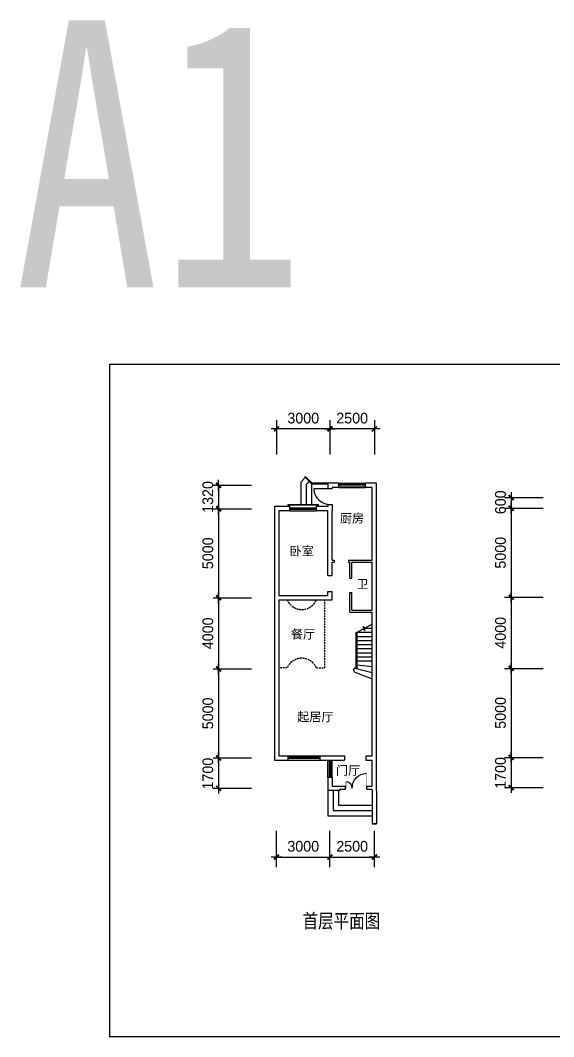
# Model space of a CAD drawing. Extents: x -295429 to -173791, y -143327 to -40994.
# Drawn here: x -295429 to -265457, y -98113 to -40994 of the extents above; entities that cross this region are included whole.
import ezdxf
from ezdxf.enums import TextEntityAlignment as Align

# ---------------------------------------------------------------- set-up
doc = ezdxf.new("R2010")
doc.units = 0
doc.header["$LTSCALE"] = 1000
doc.header["$MEASUREMENT"] = 0
doc.header["$PDMODE"] = 2
doc.linetypes.add('DASHED', pattern=[0.75, 0.5, -0.25])
doc.layers.get('0').update_dxf_attribs({"linetype": 'CONTINUOUS'})
doc.layers.get('DEFPOINTS').update_dxf_attribs({"linetype": 'CONTINUOUS'})
for name, color, linetype in [('AXIS', 3, 'CONTINUOUS'), ('PLN-TEXT', 7, 'CONTINUOUS'), ('PUB_DIM', 3, 'CONTINUOUS'), ('PUB_TITLE', 4, 'CONTINUOUS'), ('STAIR', 4, 'CONTINUOUS'), ('WALL', 255, 'CONTINUOUS'), ('WINDOW', 2, 'CONTINUOUS'), ('WINDOW_TEXT', 7, 'CONTINUOUS')]:
    doc.layers.add(name, color=color, linetype=linetype)
doc.styles.add('-宋体', font='', dxfattribs={"width": 0.8})
doc.styles.add('_HZTXT', font='')
doc.styles.add('DIM_FONT', font='rt.shx', dxfattribs={"width": 0.8, "bigfont": 'jd.shx'})
doc.styles.add('SIMPLEX', font='SIMPLEX.SHX')
doc.styles.get("Standard").update_dxf_attribs({"font": 'rt.shx', "bigfont": 'bigfont.shx'})
doc.styles.get('-宋体').set_extended_font_data('SimSun')
doc.styles.get('_HZTXT').set_extended_font_data('SimSun')
doc.dimstyles.new('AXIS200', dxfattribs={"dimscale": 2, "dimtxt": 300, "dimasz": 1, "dimexe": 250, "dimexo": 300, "dimgap": 150, "dimtad": 1, "dimdec": 0, "dimzin": 0, "dimdsep": 46, "dimtxsty": 'DIM_FONT', "dimblk": '_DIMX', "dimblk1": '_DIMX', "dimblk2": '_DIMX', "dimcen": 0.09, "dimdle": 30, "dimse1": 1, "dimse2": 1, "dimclrd": 256, "dimclre": 256, "dimclrt": 7, "dimadec": 0, "dimazin": 0, "dimtfac": 1, "dimtdec": 0, "dimtix": 1, "dimtmove": 2, "dimatfit": 3, "dimldrblk": '_DIMX', "dimfxl": 1, "dimtolj": 1, "dimtzin": 0, "dimarcsym": 0})

# ---------------------------------------------------------------- blocks, each defined once
blk = doc.blocks.new('_WBLK')
for p, q in [((-0.5, 0.5), (0.5, 0.5)), ((0.5, 0.167), (-0.5, 0.167)), ((0.5, -0.167), (-0.5, -0.167)), ((-0.5, -0.5), (0.5, -0.5))]:
    blk.add_line(p, q)
at = {"layer": 'WINDOW_TEXT', "style": 'SIMPLEX', "flags": 9}
blk.add_attdef('A', text='', height=1, dxfattribs=at).set_placement((0, 1.5), align=Align.MIDDLE)
blk = doc.blocks.new('M_A17ORW')
at = {"const_width": 0.02}
for points in [[(-0.481, -0.001), (-0.481, -0.308)], [(0.481, 0.001), (0.481, -0.691)]]:
    blk.add_lwpolyline(points, dxfattribs=at)
for centre, radius, start, end in [((-0.501, -0.003), 0.307, 274.2492, 0.2101), ((0.505, 0.002), 0.699, 180.2762, 268.0603)]:
    blk.add_arc(centre, radius, start, end)
blk = doc.blocks.new('M_B15SGY')
at = {"linetype": 'Continuous'}
for p, q in [((-0.5, 0.5), (0.5, 0.5)), ((0.5, 0.167), (-0.5, 0.167)), ((0.5, -0.167), (-0.5, -0.167))]:
    blk.add_line(p, q, dxfattribs=at)
blk = doc.blocks.new('M_A2ZXL')
blk.add_line((-0.472, 0), (-0.472, -1))
blk.add_arc((-0.5, 0), 1, 271.62314, 0)
blk = doc.blocks.new('_DIMX')
blk.add_line((-150, 0), (150, 0))
at = {"const_width": 50}
blk.add_lwpolyline([(-70, -70), (70, 70)], dxfattribs=at)
blk = doc.blocks.new('*D6')
at = {"layer": 'DEFPOINTS', "color": 0, "transparency": 16777216}
for p in [(-278031, -63954), (-278031, -64954), (-275531, -64954)]:
    blk.add_point(p, dxfattribs=at)
at = {"layer": 'PUB_DIM', "lineweight": -2, "transparency": 16777216}
for p, q in [((-278033, -63954), (-278035, -63954)), ((-275531, -63954), (-278031, -63954)), ((-275529, -63954), (-275527, -63954))]:
    blk.add_line(p, q, dxfattribs=at)
at = {"layer": 'PUB_DIM', "lineweight": -2, "transparency": 16777216, "xscale": 2, "yscale": 2, "zscale": 2}
blk.add_blockref('_DIMX', (-278031, -63954), dxfattribs=at)
at = {"layer": 'PUB_DIM', "lineweight": -2, "transparency": 16777216, "xscale": 2, "yscale": 2, "zscale": 2, "rotation": 180}
blk.add_blockref('_DIMX', (-275531, -63954), dxfattribs=at)
at = {"layer": 'PUB_DIM', "color": 7, "transparency": 16777216, "insert": (-276781, -63354), "char_height": 600, "attachment_point": 5}
blk.add_mtext('\\A1;2500', dxfattribs=at)
blk = doc.blocks.new('*D7')
at = {"layer": 'DEFPOINTS', "color": 0, "transparency": 16777216}
for p in [(-281031, -63954), (-281031, -64954), (-278031, -64954)]:
    blk.add_point(p, dxfattribs=at)
at = {"layer": 'PUB_DIM', "lineweight": -2, "transparency": 16777216}
blk.add_line((-278033, -63954), (-281029, -63954), dxfattribs=at)
at = {"layer": 'PUB_DIM', "lineweight": -2, "transparency": 16777216, "xscale": 2, "yscale": 2, "zscale": 2, "rotation": 180}
blk.add_blockref('_DIMX', (-281031, -63954), dxfattribs=at)
at = {"layer": 'PUB_DIM', "lineweight": -2, "transparency": 16777216, "xscale": 2, "yscale": 2, "zscale": 2}
blk.add_blockref('_DIMX', (-278031, -63954), dxfattribs=at)
at = {"layer": 'PUB_DIM', "color": 7, "transparency": 16777216, "insert": (-279531, -63354), "char_height": 600, "attachment_point": 5}
blk.add_mtext('\\A1;3000', dxfattribs=at)
blk = doc.blocks.new('*D8')
at = {"layer": 'DEFPOINTS', "color": 0, "transparency": 16777216}
for p in [(-283289, -67126), (-284289, -68446), (-283289, -68446)]:
    blk.add_point(p, dxfattribs=at)
at = {"layer": 'PUB_DIM', "lineweight": -2, "transparency": 16777216}
blk.add_line((-284289, -67128), (-284289, -68444), dxfattribs=at)
at = {"layer": 'PUB_DIM', "lineweight": -2, "transparency": 16777216, "xscale": 2, "yscale": 2, "zscale": 2}
for p, rotation in [((-284289, -67126), 90), ((-284289, -68446), 270)]:
    blk.add_blockref('_DIMX', p, dxfattribs=dict(at, rotation=rotation))
at = {"layer": 'PUB_DIM', "color": 7, "transparency": 16777216, "insert": (-284889, -67781), "char_height": 600, "attachment_point": 5, "rotation": 90}
blk.add_mtext('\\A1;1320', dxfattribs=at)
blk = doc.blocks.new('*D9')
at = {"layer": 'DEFPOINTS', "color": 0, "transparency": 16777216}
for p in [(-283289, -68446), (-284289, -73446), (-283289, -73446)]:
    blk.add_point(p, dxfattribs=at)
at = {"layer": 'PUB_DIM', "lineweight": -2, "transparency": 16777216}
blk.add_line((-284289, -68448), (-284289, -73444), dxfattribs=at)
at = {"layer": 'PUB_DIM', "lineweight": -2, "transparency": 16777216, "xscale": 2, "yscale": 2, "zscale": 2}
for p, rotation in [((-284289, -68446), 90), ((-284289, -73446), 270)]:
    blk.add_blockref('_DIMX', p, dxfattribs=dict(at, rotation=rotation))
at = {"layer": 'PUB_DIM', "color": 7, "transparency": 16777216, "insert": (-284889, -70946), "char_height": 600, "attachment_point": 5, "rotation": 90}
blk.add_mtext('\\A1;5000', dxfattribs=at)
blk = doc.blocks.new('*D10')
at = {"layer": 'DEFPOINTS', "color": 0, "transparency": 16777216}
for p in [(-283289, -73446), (-284289, -77446), (-283289, -77446)]:
    blk.add_point(p, dxfattribs=at)
at = {"layer": 'PUB_DIM', "lineweight": -2, "transparency": 16777216}
blk.add_line((-284289, -73448), (-284289, -77444), dxfattribs=at)
at = {"layer": 'PUB_DIM', "lineweight": -2, "transparency": 16777216, "xscale": 2, "yscale": 2, "zscale": 2}
for p, rotation in [((-284289, -73446), 90), ((-284289, -77446), 270)]:
    blk.add_blockref('_DIMX', p, dxfattribs=dict(at, rotation=rotation))
at = {"layer": 'PUB_DIM', "color": 7, "transparency": 16777216, "insert": (-284889, -75446), "char_height": 600, "attachment_point": 5, "rotation": 90}
blk.add_mtext('\\A1;4000', dxfattribs=at)
blk = doc.blocks.new('*D11')
at = {"layer": 'DEFPOINTS', "color": 0, "transparency": 16777216}
for p in [(-283289, -77446), (-284289, -82446), (-283289, -82446)]:
    blk.add_point(p, dxfattribs=at)
at = {"layer": 'PUB_DIM', "lineweight": -2, "transparency": 16777216}
blk.add_line((-284289, -77448), (-284289, -82444), dxfattribs=at)
at = {"layer": 'PUB_DIM', "lineweight": -2, "transparency": 16777216, "xscale": 2, "yscale": 2, "zscale": 2}
for p, rotation in [((-284289, -77446), 90), ((-284289, -82446), 270)]:
    blk.add_blockref('_DIMX', p, dxfattribs=dict(at, rotation=rotation))
at = {"layer": 'PUB_DIM', "color": 7, "transparency": 16777216, "insert": (-284889, -79946), "char_height": 600, "attachment_point": 5, "rotation": 90}
blk.add_mtext('\\A1;5000', dxfattribs=at)
blk = doc.blocks.new('*D12')
at = {"layer": 'DEFPOINTS', "color": 0, "transparency": 16777216}
for p in [(-283289, -82446), (-284289, -84146), (-283289, -84146)]:
    blk.add_point(p, dxfattribs=at)
at = {"layer": 'PUB_DIM', "lineweight": -2, "transparency": 16777216}
blk.add_line((-284289, -82448), (-284289, -84144), dxfattribs=at)
at = {"layer": 'PUB_DIM', "lineweight": -2, "transparency": 16777216, "xscale": 2, "yscale": 2, "zscale": 2}
for p, rotation in [((-284289, -82446), 90), ((-284289, -84146), 270)]:
    blk.add_blockref('_DIMX', p, dxfattribs=dict(at, rotation=rotation))
at = {"layer": 'PUB_DIM', "color": 7, "transparency": 16777216, "insert": (-284889, -83330), "char_height": 600, "attachment_point": 5, "rotation": 90}
blk.add_mtext('\\A1;1700', dxfattribs=at)
blk = doc.blocks.new('*D31')
at = {"layer": 'DEFPOINTS', "color": 0, "transparency": 16777216}
for p in [(-266845, -67816), (-267845, -68416), (-266845, -68416)]:
    blk.add_point(p, dxfattribs=at)
at = {"layer": 'PUB_DIM', "lineweight": -2, "transparency": 16777216}
for p, q in [((-267845, -67814), (-267845, -67812)), ((-267845, -67816), (-267845, -68416)), ((-267845, -68418), (-267845, -68420))]:
    blk.add_line(p, q, dxfattribs=at)
at = {"layer": 'PUB_DIM', "lineweight": -2, "transparency": 16777216, "xscale": 2, "yscale": 2, "zscale": 2}
for p, rotation in [((-267845, -67816), 270), ((-267845, -68416), 90)]:
    blk.add_blockref('_DIMX', p, dxfattribs=dict(at, rotation=rotation))
at = {"layer": 'PUB_DIM', "color": 7, "transparency": 16777216, "insert": (-268445, -68081), "char_height": 600, "attachment_point": 5, "rotation": 90}
blk.add_mtext('\\A1;600', dxfattribs=at)
blk = doc.blocks.new('*D32')
at = {"layer": 'DEFPOINTS', "color": 0, "transparency": 16777216}
for p in [(-266845, -68416), (-267845, -73416), (-266845, -73416)]:
    blk.add_point(p, dxfattribs=at)
at = {"layer": 'PUB_DIM', "lineweight": -2, "transparency": 16777216}
blk.add_line((-267845, -68418), (-267845, -73414), dxfattribs=at)
at = {"layer": 'PUB_DIM', "lineweight": -2, "transparency": 16777216, "xscale": 2, "yscale": 2, "zscale": 2}
for p, rotation in [((-267845, -68416), 90), ((-267845, -73416), 270)]:
    blk.add_blockref('_DIMX', p, dxfattribs=dict(at, rotation=rotation))
at = {"layer": 'PUB_DIM', "color": 7, "transparency": 16777216, "insert": (-268445, -70916), "char_height": 600, "attachment_point": 5, "rotation": 90}
blk.add_mtext('\\A1;5000', dxfattribs=at)
blk = doc.blocks.new('*D33')
at = {"layer": 'DEFPOINTS', "color": 0, "transparency": 16777216}
for p in [(-266845, -73416), (-267845, -77416), (-266845, -77416)]:
    blk.add_point(p, dxfattribs=at)
at = {"layer": 'PUB_DIM', "lineweight": -2, "transparency": 16777216}
blk.add_line((-267845, -73418), (-267845, -77414), dxfattribs=at)
at = {"layer": 'PUB_DIM', "lineweight": -2, "transparency": 16777216, "xscale": 2, "yscale": 2, "zscale": 2}
for p, rotation in [((-267845, -73416), 90), ((-267845, -77416), 270)]:
    blk.add_blockref('_DIMX', p, dxfattribs=dict(at, rotation=rotation))
at = {"layer": 'PUB_DIM', "color": 7, "transparency": 16777216, "insert": (-268445, -75416), "char_height": 600, "attachment_point": 5, "rotation": 90}
blk.add_mtext('\\A1;4000', dxfattribs=at)
blk = doc.blocks.new('*D34')
at = {"layer": 'DEFPOINTS', "color": 0, "transparency": 16777216}
for p in [(-266845, -77416), (-267845, -82416), (-266845, -82416)]:
    blk.add_point(p, dxfattribs=at)
at = {"layer": 'PUB_DIM', "lineweight": -2, "transparency": 16777216}
blk.add_line((-267845, -77418), (-267845, -82414), dxfattribs=at)
at = {"layer": 'PUB_DIM', "lineweight": -2, "transparency": 16777216, "xscale": 2, "yscale": 2, "zscale": 2}
for p, rotation in [((-267845, -77416), 90), ((-267845, -82416), 270)]:
    blk.add_blockref('_DIMX', p, dxfattribs=dict(at, rotation=rotation))
at = {"layer": 'PUB_DIM', "color": 7, "transparency": 16777216, "insert": (-268445, -79916), "char_height": 600, "attachment_point": 5, "rotation": 90}
blk.add_mtext('\\A1;5000', dxfattribs=at)
blk = doc.blocks.new('*D35')
at = {"layer": 'DEFPOINTS', "color": 0, "transparency": 16777216}
for p in [(-266845, -82414), (-267845, -84114), (-266845, -84114)]:
    blk.add_point(p, dxfattribs=at)
at = {"layer": 'PUB_DIM', "lineweight": -2, "transparency": 16777216}
blk.add_line((-267845, -82416), (-267845, -84112), dxfattribs=at)
at = {"layer": 'PUB_DIM', "lineweight": -2, "transparency": 16777216, "xscale": 2, "yscale": 2, "zscale": 2}
for p, rotation in [((-267845, -82414), 90), ((-267845, -84114), 270)]:
    blk.add_blockref('_DIMX', p, dxfattribs=dict(at, rotation=rotation))
at = {"layer": 'PUB_DIM', "color": 7, "transparency": 16777216, "insert": (-268445, -83291), "char_height": 600, "attachment_point": 5, "rotation": 90}
blk.add_mtext('\\A1;1700', dxfattribs=at)
blk = doc.blocks.new('*D83')
at = {"layer": 'DEFPOINTS', "color": 0, "transparency": 16777216}
for p in [(-281031, -87016), (-278031, -87016), (-278031, -88016)]:
    blk.add_point(p, dxfattribs=at)
at = {"layer": 'PUB_DIM', "lineweight": -2, "transparency": 16777216}
blk.add_line((-281029, -88016), (-278033, -88016), dxfattribs=at)
at = {"layer": 'PUB_DIM', "lineweight": -2, "transparency": 16777216, "xscale": 2, "yscale": 2, "zscale": 2, "rotation": 180}
blk.add_blockref('_DIMX', (-281031, -88016), dxfattribs=at)
at = {"layer": 'PUB_DIM', "lineweight": -2, "transparency": 16777216, "xscale": 2, "yscale": 2, "zscale": 2}
blk.add_blockref('_DIMX', (-278031, -88016), dxfattribs=at)
at = {"layer": 'PUB_DIM', "color": 7, "transparency": 16777216, "insert": (-279531, -87416), "char_height": 600, "attachment_point": 5}
blk.add_mtext('\\A1;3000', dxfattribs=at)
blk = doc.blocks.new('*D84')
at = {"layer": 'DEFPOINTS', "color": 0, "transparency": 16777216}
for p in [(-278031, -87016), (-275531, -87016), (-275531, -88016)]:
    blk.add_point(p, dxfattribs=at)
at = {"layer": 'PUB_DIM', "lineweight": -2, "transparency": 16777216}
for p, q in [((-278033, -88016), (-278035, -88016)), ((-278031, -88016), (-275531, -88016)), ((-275529, -88016), (-275527, -88016))]:
    blk.add_line(p, q, dxfattribs=at)
at = {"layer": 'PUB_DIM', "lineweight": -2, "transparency": 16777216, "xscale": 2, "yscale": 2, "zscale": 2}
blk.add_blockref('_DIMX', (-278031, -88016), dxfattribs=at)
at = {"layer": 'PUB_DIM', "lineweight": -2, "transparency": 16777216, "xscale": 2, "yscale": 2, "zscale": 2, "rotation": 180}
blk.add_blockref('_DIMX', (-275531, -88016), dxfattribs=at)
at = {"layer": 'PUB_DIM', "color": 7, "transparency": 16777216, "insert": (-276781, -87416), "char_height": 600, "attachment_point": 5}
blk.add_mtext('\\A1;2500', dxfattribs=at)

msp = doc.modelspace()

# ---------------------------------------------------------------- linework, layer by layer
for p, q in [((-277551.2, -85105.6), (-277550.7, -85106.1)), ((-277851.2, -85405.6), (-277850.7, -85406.1))]:
    msp.add_line(p, q)
at = {"layer": 'AXIS'}
for p, q in [((-281031.2, -63458.8), (-281031.2, -65396.3)), ((-278031.2, -63458.8), (-278031.2, -65396.3)), ((-275531.2, -63458.8), (-275531.2, -65396.3)), ((-284596.1, -67126.1), (-282429.4, -67126.1)), ((-268213.1, -67816.1), (-266041.9, -67816.1)), ((-284596.1, -68446.1), (-282429.4, -68446.1)), ((-268213.1, -68416.1), (-266041.9, -68416.1)), ((-284596.1, -73446.1), (-282429.4, -73446.1)), ((-268213.1, -73416.1), (-266041.9, -73416.1)), ((-284596.1, -77446.1), (-282429.4, -77446.1)), ((-268213.1, -77416.1), (-266041.9, -77416.1)), ((-284596.1, -82446.1), (-282429.4, -82446.1)), ((-268213.1, -82416.1), (-266041.9, -82416.1)), ((-284596.1, -84146.1), (-282429.4, -84146.1)), ((-268213.1, -84116.1), (-266041.9, -84116.1)), ((-281031.2, -88582.8), (-281031.2, -86553)), ((-278031.2, -88582.8), (-278031.2, -86553)), ((-275531.2, -88582.8), (-275531.2, -86553))]:
    msp.add_line(p, q, dxfattribs=at)
at = {"layer": 'PUB_TITLE'}
msp.add_lwpolyline([(-290398.8, -98112.6), (-290398.8, -60312.6), (-236938.8, -60312.6), (-236938.8, -98112.6)], close=True, dxfattribs=at)
at = {"layer": 'STAIR'}
for p, q in [((-279651.2, -66931.8), (-279413.3, -66693.9)), ((-279448.7, -66658.6), (-279413.3, -66623.2)), ((-279448.7, -66658.6), (-279051.2, -67056.1)), ((-279413.3, -66623.2), (-279030.5, -67006.1)), ((-279651.2, -68196.1), (-279651.2, -66931.8)), ((-279351.2, -67056.1), (-279201.2, -66906.1)), ((-279351.2, -68196.1), (-279351.2, -67056.1)), ((-278151.2, -67056.1), (-279051.2, -67056.1)), ((-279051.2, -68196.1), (-279051.2, -67056.1)), ((-278151.2, -67006.1), (-279030.5, -67006.1)), ((-276601.2, -75432.1), (-276154.4, -75198.7)), ((-276513, -75386.1), (-275651.2, -75386.1)), ((-276501.2, -77419.9), (-276501.2, -75379.9)), ((-276045.6, -75277.3), (-276156.7, -75064.6)), ((-276156.7, -75064.6), (-276048, -75143.1)), ((-276154.4, -75198.7), (-276045.6, -75277.3)), ((-276108.9, -75156.1), (-275651.2, -75156.1)), ((-276048, -75143.1), (-275651.2, -74935.8)), ((-276551.2, -77419.9), (-276551.2, -75406)), ((-276501.2, -75616.1), (-275651.2, -75616.1)), ((-276501.2, -75846.1), (-275651.2, -75846.1)), ((-276501.2, -76076.1), (-275651.2, -76076.1)), ((-276501.2, -76306.1), (-275651.2, -76306.1)), ((-276501.2, -76536.1), (-275651.2, -76536.1)), ((-276501.2, -76766.1), (-275651.2, -76766.1)), ((-276501.2, -76996.1), (-275651.2, -76996.1)), ((-276636, -77398.8), (-275651.2, -77644.3)), ((-276627.7, -77619.3), (-275651.2, -77994.1)), ((-276501.2, -77419.9), (-276551.2, -77419.9)), ((-276501.2, -77210.9), (-275651.2, -77315.3)), ((-278151.2, -84266.1), (-278151.2, -85705.6)), ((-277851.2, -84266.1), (-277851.2, -85405.6)), ((-277551.2, -84266.1), (-277551.2, -85105.6)), ((-277550.7, -85106.1), (-275651.2, -85106.1)), ((-277850.7, -85406.1), (-275651.2, -85406.1)), ((-278150.7, -85706.1), (-275651.2, -85706.1))]:
    msp.add_line(p, q, dxfattribs=at)
msp.add_arc((-276584.7, -77507.2), 120, 73.78222, 249, dxfattribs=at)
at = {"layer": 'WALL'}
for p, q in [((-277531.2, -67006.1), (-278151.2, -67006.1)), ((-278151.2, -67006.1), (-278151.2, -67306.1)), ((-278151.2, -67306.1), (-277911.2, -67306.1)), ((-277531.2, -67246.1), (-277911.2, -67246.1)), ((-277911.2, -67246.1), (-277911.2, -67306.1)), ((-277531.2, -67246.1), (-277531.2, -67006.1)), ((-275411.2, -67006.1), (-276031.2, -67006.1)), ((-276031.2, -67246.1), (-276031.2, -67006.1)), ((-275651.2, -67246.1), (-276031.2, -67246.1)), ((-275651.2, -71326.1), (-275651.2, -67246.1)), ((-275411.2, -71446.1), (-275411.2, -67006.1)), ((-280281.2, -68326.1), (-281151.2, -68326.1)), ((-281151.2, -68326.1), (-281151.2, -73566.1)), ((-280281.2, -68566.1), (-280281.2, -68326.1)), ((-278151.2, -68326.1), (-278781.2, -68326.1)), ((-278781.2, -68566.1), (-278781.2, -68326.1)), ((-278151.2, -68206.1), (-278151.2, -68326.1)), ((-278151.2, -68206.1), (-277911.2, -68206.1)), ((-277911.2, -68206.1), (-277911.2, -68566.1)), ((-280911.2, -68566.1), (-280911.2, -73326.1)), ((-280281.2, -68566.1), (-280911.2, -68566.1)), ((-278151.2, -68566.1), (-278781.2, -68566.1)), ((-278151.2, -72186.1), (-278151.2, -68566.1)), ((-277911.2, -71326.1), (-277911.2, -68566.1)), ((-277911.2, -71326.1), (-277791.2, -71326.1)), ((-277791.2, -71326.1), (-277791.2, -71446.1)), ((-276991.2, -71326.1), (-275651.2, -71326.1)), ((-276991.2, -71326.1), (-276991.2, -71446.1)), ((-276791.2, -71326.6), (-276790.7, -71326.1)), ((-277911.2, -72186.1), (-277911.2, -71446.1)), ((-277911.2, -71446.1), (-277791.2, -71446.1)), ((-276991.2, -71446.1), (-276911.2, -71445.6)), ((-276911.2, -72345.6), (-276911.2, -71445.6)), ((-276791.2, -72345.6), (-276791.2, -71445.6)), ((-276791.2, -71446.1), (-276790.7, -71445.6)), ((-276791.2, -71445.6), (-275651.2, -71446.1)), ((-275651.2, -74136.1), (-275651.2, -71446.1)), ((-275411.2, -74256.1), (-275411.2, -71446.1)), ((-278151.2, -72186.1), (-277911.2, -72186.1)), ((-276911.2, -72345.6), (-276791.2, -72345.6)), ((-278151.2, -73086.1), (-277911.2, -73086.1)), ((-278151.2, -73326.1), (-278151.2, -73086.1)), ((-277911.2, -73566.1), (-277911.2, -73086.1)), ((-281151.2, -73566.1), (-281151.2, -82566.1)), ((-280911.2, -73326.1), (-278151.2, -73326.1)), ((-280911.2, -73566.1), (-280911.2, -82326.1)), ((-280911.2, -73566.1), (-277911.2, -73566.1)), ((-276911.2, -73145.6), (-276791.2, -73145.6)), ((-276911.2, -74255.6), (-276911.2, -73145.6)), ((-276791.2, -74135.6), (-276791.2, -73145.6)), ((-276791.2, -74135.6), (-275651.2, -74136.1)), ((-276911.2, -74255.6), (-275651.2, -74256.1)), ((-275651.2, -82326.1), (-275651.2, -74256.1)), ((-275411.2, -82326.1), (-275411.2, -74256.1)), ((-281151.2, -82566.1), (-280371.2, -82566.1)), ((-280911.2, -82326.1), (-280371.2, -82326.1)), ((-280371.2, -82566.1), (-280371.2, -82326.1)), ((-278571.2, -82326.1), (-277211.2, -82326.1)), ((-278571.2, -82566.1), (-278571.2, -82326.1)), ((-278571.2, -82566.1), (-278151.2, -82566.1)), ((-278151.2, -82566.1), (-277211.2, -82566.1)), ((-277211.2, -82326.1), (-277211.2, -82566.1)), ((-276011.2, -82326.1), (-276011.2, -82566.1)), ((-276011.2, -82326.1), (-275651.2, -82326.1)), ((-276011.2, -82566.1), (-275651.2, -82566.1)), ((-275651.2, -84026.1), (-275651.2, -82566.1)), ((-275651.2, -84026.1), (-275651.2, -82566.1)), ((-275411.2, -84266.1), (-275411.2, -82326.1)), ((-275411.2, -84026.1), (-275411.2, -82566.1)), ((-278151.2, -83522.4), (-277911.2, -83522.4)), ((-278151.2, -83522.4), (-278151.2, -84266.1)), ((-277911.2, -83522.4), (-277911.2, -84026.1)), ((-278151.2, -84266.1), (-277451.7, -84266.1)), ((-277911.2, -84026.1), (-277151.2, -84026.1)), ((-277451.7, -84266.1), (-277451.2, -84265.6)), ((-277450.7, -84206.1), (-277451.2, -84206.6)), ((-277451.2, -84206.1), (-277151.7, -84206.1)), ((-277451.2, -84265.6), (-277451.2, -84206.1)), ((-277151.7, -84206.1), (-277151.2, -84205.6)), ((-277151.2, -84205.6), (-277151.2, -84026.1)), ((-275951.2, -84026.1), (-275651.2, -84026.1)), ((-275951.2, -84205.6), (-275951.2, -84026.1)), ((-275951.2, -84205.6), (-275950.7, -84206.1)), ((-275950.7, -84206.1), (-275651.2, -84206.1)), ((-275651.2, -84266.1), (-275651.2, -84206.1)), ((-275651.2, -84266.1), (-275651.2, -86146.1)), ((-275651.2, -84266.1), (-275651.2, -86146.1)), ((-275411.2, -84266.1), (-275411.2, -86146.1)), ((-275411.2, -84266.1), (-275411.2, -86146.1)), ((-275411.2, -86146.1), (-275651.2, -86146.1)), ((-275651.2, -86146.1), (-275411.2, -86146.1))]:
    msp.add_line(p, q, dxfattribs=at)
at = {"layer": 'WINDOW'}
for p, q in [((-277531.2, -67006.1), (-276031.2, -67006.1)), ((-280381.2, -68196.1), (-278681.2, -68196.1)), ((-280381.2, -68326.1), (-280381.2, -68196.1)), ((-280351.2, -68226.1), (-278711.2, -68226.1)), ((-280351.2, -68326.1), (-280351.2, -68226.1)), ((-278711.2, -68326.1), (-278711.2, -68226.1)), ((-278681.2, -68326.1), (-278681.2, -68196.1)), ((-280371.2, -82566.1), (-278571.2, -82566.1))]:
    msp.add_line(p, q, dxfattribs=at)
at = {"layer": 'WINDOW', "linetype": 'DASHED', "ltscale": 0.2}
for p, q in [((-278311.2, -77386.1), (-278311.2, -73566.1)), ((-280436, -77386.1), (-280911.2, -77386.1)), ((-278786.3, -77386.1), (-278311.2, -77386.1))]:
    msp.add_line(p, q, dxfattribs=at)
for centre, start, end in [((-279611.2, -73206.1), 203.57818, 336.42182), ((-279611.2, -77746.1), 23.57818, 156.42182)]:
    msp.add_arc(centre, 900, start, end, dxfattribs=at)

# ---------------------------------------------------------------- block references
at = {"layer": 'WINDOW'}
for name, p, xscale, yscale, zscale, rotation in [('M_A2ZXL', (-278031.2, -67756.1), 900, 900, 900, 270), ('_WBLK', (-278031.2, -83047.4), 950, 239.9999999999999, 950, 90), ('M_A17ORW', (-276551.2, -84146.1), -1200, 1200, 1200, 180)]:
    msp.add_blockref(name, p, dxfattribs=dict(at, xscale=xscale, yscale=yscale, zscale=zscale, rotation=rotation))
for p, xscale, yscale, zscale in [((-276781.2, -67126.1), 1500, -239.9999999999982, 1500), ((-279531.2, -68446.1), 1500, -240, 1500), ((-279471.2, -82446.1), 1800, 240, 1800)]:
    msp.add_blockref('M_B15SGY', p, dxfattribs=dict(at, xscale=xscale, yscale=yscale, zscale=zscale))

# ---------------------------------------------------------------- texts
at = {"style": '_HZTXT'}
for s, height, p in [('厨房', 500, (-277472.2, -69224.7)), ('卧室', 500, (-280298.8, -71064.8)), ('卫', 480, (-276524.5, -72909.6)), ('餐厅', 500, (-280225.5, -75743.2)), ('起居厅', 500, (-279873.9, -80388.4)), ('门厅', 500, (-277692, -83399.6))]:
    msp.add_text(s, height=height, dxfattribs=at).set_placement(p)
at = {"layer": 'PLN-TEXT', "style": '-宋体', "width": 0.8}
for s, height, p in [('A1', 15000, (-295771.8, -55994)), ('首层平面图  ', 800, (-279568.2, -92008.5))]:
    msp.add_text(s, height=height, dxfattribs=at).set_placement(p)

# ---------------------------------------------------------------- dimensions: what is measured, and where the dimension line sits
at = {"layer": 'PUB_DIM'}
for p1, p2, picture, middle in [((-278031.2, -64953.9), (-281031.2, -64953.9), '*D7', (-279531.2, -63353.9)), ((-275531.2, -64953.9), (-278031.2, -64953.9), '*D6', (-276781.2, -63353.9)), ((-283288.6, -68446.1), (-283288.6, -73446.1), '*D9', (-284888.6, -70946.1)), ((-266845, -68416.1), (-266845, -73416.1), '*D32', (-268445, -70916.1)), ((-283288.6, -73446.1), (-283288.6, -77446.1), '*D10', (-284888.6, -75446.1)), ((-266845, -73416.1), (-266845, -77416.1), '*D33', (-268445, -75416.1)), ((-283288.6, -77446.1), (-283288.6, -82446.1), '*D11', (-284888.6, -79946.1)), ((-266845, -77416.1), (-266845, -82416.1), '*D34', (-268445, -79916.1)), ((-281031.2, -87015.7), (-278031.2, -87015.7), '*D83', (-279531.2, -87415.7)), ((-278031.2, -87015.7), (-275531.2, -87015.7), '*D84', (-276781.2, -87415.7))]:
    dim = msp.add_aligned_dim(p1=p1, p2=p2, distance=-1000, dimstyle='AXIS200', override={"dimtxsty": 'Standard'}, dxfattribs=at)
    dim.commit()
    dim.dimension.update_dxf_attribs({"geometry": picture, "text_midpoint": middle})
for base, p1, p2, picture, middle in [((-284288.6, -68446.1), (-283288.6, -67126.1), (-283288.6, -68446.1), '*D8', (-284888.6, -67780.9)), ((-267845, -68416.1), (-266845, -67816.1), (-266845, -68416.1), '*D31', (-268445, -68081)), ((-284288.6, -84146.1), (-283288.6, -82446.1), (-283288.6, -84146.1), '*D12', (-284888.6, -83330.2)), ((-267845, -84114.1), (-266845, -82414.1), (-266845, -84114.1), '*D35', (-268445, -83290.8))]:
    dim = msp.add_linear_dim(base=base, p1=p1, p2=p2, angle=270, dimstyle='AXIS200', override={"dimtxsty": 'Standard'}, dxfattribs=at)
    dim.commit()
    dim.dimension.update_dxf_attribs({"geometry": picture, "text_midpoint": middle, "dimtype": 161})

doc.saveas('drawing.dxf')
